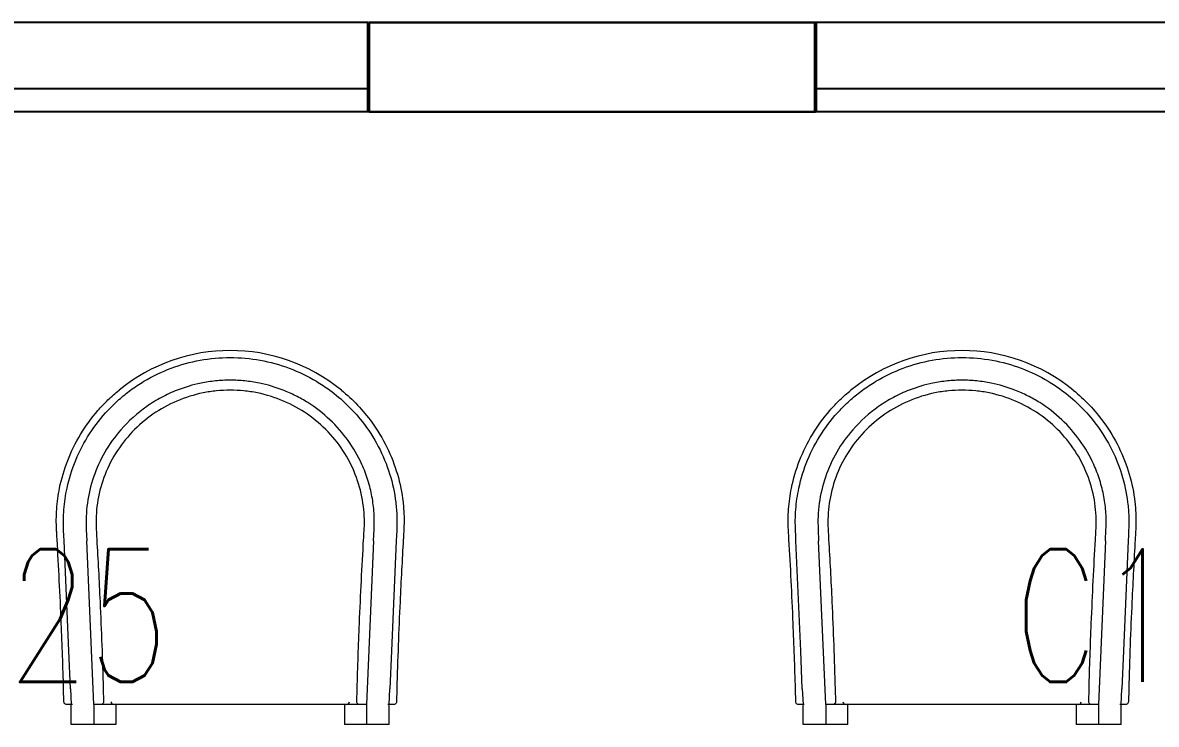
# Model space of a CAD drawing. Header units: inches. Extents: x 675 to 51927, y 19035 to 68555.
# Drawn here: x 21881 to 24421, y 63878 to 65451 of the extents above; entities that cross this region are included whole.
import ezdxf

# ---------------------------------------------------------------- set-up
doc = ezdxf.new("R2010")
doc.units = ezdxf.units.IN
doc.header["$LTSCALE"] = 0.5
doc.header["$MEASUREMENT"] = 0
doc.layers.add('00I-FURN', color=30, linetype='Continuous', lineweight=9)
doc.layers.add('Wall', color=113, linetype='Continuous', lineweight=50)
doc.layers.add('Window Exterior', color=2, linetype='Continuous')
doc.layers.add('WINDOW_TEXT', color=7, linetype='Continuous')
doc.styles.add('_TCH_WINDOW', font='SIMPLEX', dxfattribs={"height": 3.5, "bigfont": 'GBCBIG'})

# ---------------------------------------------------------------- blocks, each defined once
blk = doc.blocks.new('$WINLIB2D$00000004')
at = {"color": 0}
for points in [[(-0.5, 0.5), (-0.5, -0.5)], [(-0.5, 0.5), (0.5, 0.5)], [(0.5, -0.5), (0.5, 0.5)], [(-0.5, 0.2406), (0.5, 0.2406)], [(-0.5, -0.5), (0.5, -0.5)]]:
    blk.add_lwpolyline(points, dxfattribs=at)

msp = doc.modelspace()

# ---------------------------------------------------------------- linework, layer by layer
at = {"layer": '00I-FURN'}
for p, q in [((22040.1, 63922.5), (22024.4, 64289.8)), ((22667.1, 64289.8), (22651.4, 63922.5)), ((23680.1, 63922.5), (23664.4, 64289.8)), ((24307.1, 64289.8), (24291.4, 63922.5)), ((21973.1, 63928.7), (21972.4, 63957.4)), ((21987.8, 63957.4), (21989.3, 63922.5)), ((22061.3, 63957.4), (22062, 63929)), ((22629.5, 63929), (22630.2, 63957.4)), ((22702.3, 63922.5), (22703.7, 63957.4)), ((22719.1, 63957.4), (22718.4, 63928.7)), ((23613.1, 63928.7), (23612.4, 63957.4)), ((23627.8, 63957.4), (23629.3, 63922.5)), ((23701.3, 63957.4), (23702, 63929)), ((24269.5, 63929), (24270.2, 63957.4)), ((24342.3, 63922.5), (24343.7, 63957.4)), ((24359.1, 63957.4), (24358.4, 63928.7)), ((21992.2, 63922.5), (21979.5, 63922.5)), ((21989.3, 63878), (21989.3, 63922.5)), ((22651.4, 63922.5), (22040.1, 63922.5)), ((22040.3, 63922.5), (22040.3, 63878)), ((22089.9, 63878), (22089.9, 63922.5)), ((22601.6, 63922.5), (22601.6, 63878)), ((22651.2, 63922.5), (22651.2, 63878)), ((22712, 63922.5), (22699.3, 63922.5)), ((22702.3, 63878), (22702.3, 63922.5)), ((23632.2, 63922.5), (23619.5, 63922.5)), ((23629.3, 63878), (23629.3, 63922.5)), ((24291.4, 63922.5), (23680.1, 63922.5)), ((23680.3, 63922.5), (23680.3, 63878)), ((23729.9, 63878), (23729.9, 63922.5)), ((24241.6, 63922.5), (24241.6, 63878)), ((24291.2, 63922.5), (24291.2, 63878)), ((24352, 63922.5), (24339.3, 63922.5)), ((24342.3, 63878), (24342.3, 63922.5)), ((22089.8, 63878), (21989.3, 63878)), ((22702.3, 63878), (22601.7, 63878)), ((23729.8, 63878), (23629.3, 63878)), ((24342.3, 63878), (24241.7, 63878))]:
    msp.add_line(p, q, dxfattribs=at)
at = {"layer": '00I-FURN', "flags": 128}
for points in [[(21973.5, 64289.8), (21973, 64301.1), (21972.6, 64312.4)], [(22023.3, 64315.2), (22024.4, 64289.8)], [(22667.1, 64289.8), (22668.2, 64315.2)], [(22718.9, 64312.4), (22718.5, 64301.1), (22718, 64289.8)], [(23613.5, 64289.8), (23613, 64301.1), (23612.6, 64312.4)], [(23663.3, 64315.2), (23664.4, 64289.8)], [(24307.1, 64289.8), (24308.2, 64315.2)], [(24358.9, 64312.4), (24358.5, 64301.1), (24358, 64289.8)], [(21987.8, 63957.4), (21984.1, 64042.7), (21973.5, 64289.8)], [(22718, 64289.8), (22707.4, 64042.7), (22703.7, 63957.4)], [(23627.8, 63957.4), (23624.1, 64042.7), (23613.5, 64289.8)], [(24358, 64289.8), (24347.4, 64042.7), (24343.7, 63957.4)]]:
    msp.add_lwpolyline(points, dxfattribs=at)
at = {"layer": '00I-FURN'}
for centre, radius, start, end in [((22345.8, 64322.5), 393.7, 50.732, 129.268), ((23985.8, 64322.5), 393.7, 50.732, 129.268), ((22085.1, 63928.8), 6.35, 182.6821, 270), ((22606.4, 63928.8), 6.35, 270, 357.3179), ((23725.1, 63928.8), 6.35, 182.6821, 270), ((24246.4, 63928.8), 6.35, 270, 357.3179)]:
    msp.add_arc(centre, radius, start, end, dxfattribs=at)
for points, knots in [([(22122.7, 64627.3), (22132.3, 64634.4), (22161.1, 64653.5), (22212.7, 64678.3), (22278.2, 64696.3), (22323.2, 64700.4), (22345.8, 64700.4)], [0.6079114, 0.6079114, 0.6079114, 0.6079114, 0.6666667, 0.7777778, 0.8888889, 1, 1, 1, 1]), ([(22345.8, 64700.4), (22368.3, 64700.4), (22413.3, 64696.3), (22478.8, 64678.3), (22530.4, 64653.5), (22559.2, 64634.4), (22568.8, 64627.3)], [-1, -1, -1, -1, -0.8888889, -0.7777778, -0.6666667, -0.6079114, -0.6079114, -0.6079114, -0.6079114]), ([(23762.7, 64627.3), (23772.3, 64634.4), (23801.1, 64653.5), (23852.7, 64678.3), (23918.2, 64696.3), (23963.2, 64700.4), (23985.8, 64700.4)], [0.6079114, 0.6079114, 0.6079114, 0.6079114, 0.6666667, 0.7777778, 0.8888889, 1, 1, 1, 1]), ([(23985.8, 64700.4), (24008.3, 64700.4), (24053.3, 64696.3), (24118.8, 64678.3), (24170.4, 64653.5), (24199.2, 64634.4), (24208.8, 64627.3)], [-1, -1, -1, -1, -0.8888889, -0.7777778, -0.6666667, -0.6079114, -0.6079114, -0.6079114, -0.6079114]), ([(21956.7, 64314.2), (21955.8, 64329.6), (21956.1, 64360.6), (21963.1, 64413), (21979.8, 64470), (22008.8, 64529.1), (22041.3, 64573.7), (22071.6, 64605.7), (22088, 64620.3), (22096.6, 64627.3)], [-1, -1, -1, -1, -0.863636, -0.727273, -0.545455, -0.363636, -0.181818, -0.090909, 0, 0, 0, 0]), ([(21972.6, 64312.4), (21971.7, 64328.1), (21972.1, 64359.8), (21979.8, 64413.3), (21997.8, 64471.3), (22029, 64530.8), (22063.8, 64575.2), (22096.1, 64606.5), (22113.6, 64620.7), (22122.7, 64627.3)], [-1, -1, -1, -1, -0.863636, -0.727273, -0.545455, -0.363636, -0.181818, -0.090909, 0, 0, 0, 0]), ([(22227.3, 64627.3), (22215.1, 64622.6), (22191.5, 64611.7), (22147.1, 64584.4), (22102.3, 64544.2), (22063, 64489.2), (22037.6, 64432.9), (22026.1, 64383.7), (22022.6, 64344.3), (22022.8, 64324.9), (22023.3, 64315.2)], [-1, -1, -1, -1, -0.903846, -0.807692, -0.615385, -0.461538, -0.307692, -0.153846, -0.076923, 0, 0, 0, 0]), ([(22345.8, 64627.3), (22335.5, 64627.3), (22315.1, 64626.3), (22274.6, 64620.1), (22225.5, 64604.9), (22171.5, 64575.1), (22124.8, 64535), (22087.2, 64486.5), (22060.7, 64431.8), (22048.6, 64383.7), (22044.9, 64345), (22045, 64325.9), (22045.5, 64316.4)], [-1, -1, -1, -1, -0.9375, -0.875, -0.75, -0.625, -0.5, -0.375, -0.25, -0.125, -0.0625, 0, 0, 0, 0]), ([(22345.8, 64649.6), (22334.8, 64649.6), (22312.9, 64648.5), (22272.8, 64642.4), (22244.5, 64634), (22227.3, 64627.3)], [-1, -1, -1, -1, -0.9375, -0.875, -0.7698009, -0.7698009, -0.7698009, -0.7698009]), ([(22464.2, 64627.3), (22447, 64634), (22418.7, 64642.4), (22378.6, 64648.5), (22356.8, 64649.6), (22345.8, 64649.6)], [0.7698009, 0.7698009, 0.7698009, 0.7698009, 0.875, 0.9375, 1, 1, 1, 1]), ([(22646, 64316.4), (22646.6, 64325.9), (22646.6, 64345), (22642.9, 64383.7), (22630.8, 64431.8), (22604.3, 64486.5), (22566.8, 64535), (22520, 64575.1), (22466, 64604.9), (22416.9, 64620.1), (22376.4, 64626.3), (22356, 64627.3), (22345.8, 64627.3)], [-1, -1, -1, -1, -0.9375, -0.875, -0.75, -0.625, -0.5, -0.375, -0.25, -0.125, -0.0625, 0, 0, 0, 0]), ([(22668.2, 64315.2), (22668.9, 64327.3), (22668.8, 64351.7), (22664.2, 64388.7), (22655.1, 64425.4), (22638.7, 64468.3), (22611.6, 64515.4), (22570.5, 64562.5), (22529.2, 64594.6), (22492.9, 64615.1), (22473.9, 64623.5), (22464.2, 64627.3)], [-1, -1, -1, -1, -0.903846, -0.807692, -0.711538, -0.615385, -0.461538, -0.307692, -0.153846, -0.076923, 0, 0, 0, 0]), ([(22568.8, 64627.3), (22582.5, 64617.3), (22608.2, 64595.5), (22646, 64553.7), (22679.5, 64501.7), (22705.1, 64439.9), (22716.4, 64386.5), (22719.7, 64343.9), (22719.5, 64322.8), (22718.9, 64312.4)], [-1, -1, -1, -1, -0.863636, -0.727273, -0.545455, -0.363636, -0.181818, -0.090909, 0, 0, 0, 0]), ([(22594.9, 64627.3), (22607.8, 64616.9), (22632, 64594.3), (22667.2, 64551.9), (22698.5, 64500.1), (22722.2, 64439.2), (22732.7, 64386.8), (22735.7, 64345), (22735.4, 64324.4), (22734.8, 64314.2)], [-1, -1, -1, -1, -0.863636, -0.727273, -0.545455, -0.363636, -0.181818, -0.090909, 0, 0, 0, 0]), ([(23596.7, 64314.2), (23595.8, 64329.6), (23596.1, 64360.6), (23603.1, 64413), (23619.8, 64470), (23648.8, 64529.1), (23681.3, 64573.7), (23711.6, 64605.7), (23728, 64620.3), (23736.6, 64627.3)], [-1, -1, -1, -1, -0.863636, -0.727273, -0.545455, -0.363636, -0.181818, -0.090909, 0, 0, 0, 0]), ([(23612.6, 64312.4), (23611.7, 64328.1), (23612.1, 64359.8), (23619.8, 64413.3), (23637.8, 64471.3), (23669, 64530.8), (23703.8, 64575.2), (23736.1, 64606.5), (23753.6, 64620.7), (23762.7, 64627.3)], [-1, -1, -1, -1, -0.863636, -0.727273, -0.545455, -0.363636, -0.181818, -0.090909, 0, 0, 0, 0]), ([(23867.3, 64627.3), (23855.1, 64622.6), (23831.5, 64611.7), (23787.1, 64584.4), (23742.3, 64544.2), (23703, 64489.2), (23677.6, 64432.9), (23666.1, 64383.7), (23662.6, 64344.3), (23662.8, 64324.9), (23663.3, 64315.2)], [-1, -1, -1, -1, -0.903846, -0.807692, -0.615385, -0.461538, -0.307692, -0.153846, -0.076923, 0, 0, 0, 0]), ([(23985.8, 64627.3), (23975.5, 64627.3), (23955.1, 64626.3), (23914.6, 64620.1), (23865.5, 64604.9), (23811.5, 64575.1), (23764.8, 64535), (23727.2, 64486.5), (23700.7, 64431.8), (23688.6, 64383.7), (23684.9, 64345), (23685, 64325.9), (23685.5, 64316.4)], [-1, -1, -1, -1, -0.9375, -0.875, -0.75, -0.625, -0.5, -0.375, -0.25, -0.125, -0.0625, 0, 0, 0, 0]), ([(23985.8, 64649.6), (23974.8, 64649.6), (23952.9, 64648.5), (23912.8, 64642.4), (23884.5, 64634), (23867.3, 64627.3)], [-1, -1, -1, -1, -0.9375, -0.875, -0.7698009, -0.7698009, -0.7698009, -0.7698009]), ([(24104.2, 64627.3), (24087, 64634), (24058.7, 64642.4), (24018.6, 64648.5), (23996.8, 64649.6), (23985.8, 64649.6)], [0.7698009, 0.7698009, 0.7698009, 0.7698009, 0.875, 0.9375, 1, 1, 1, 1]), ([(24286, 64316.4), (24286.6, 64325.9), (24286.6, 64345), (24282.9, 64383.7), (24270.8, 64431.8), (24244.3, 64486.5), (24206.8, 64535), (24160, 64575.1), (24106, 64604.9), (24056.9, 64620.1), (24016.4, 64626.3), (23996, 64627.3), (23985.8, 64627.3)], [-1, -1, -1, -1, -0.9375, -0.875, -0.75, -0.625, -0.5, -0.375, -0.25, -0.125, -0.0625, 0, 0, 0, 0]), ([(24308.2, 64315.2), (24308.9, 64327.3), (24308.8, 64351.7), (24304.2, 64388.7), (24295.1, 64425.4), (24278.7, 64468.3), (24251.6, 64515.4), (24210.5, 64562.5), (24169.2, 64594.6), (24132.9, 64615.1), (24113.9, 64623.5), (24104.2, 64627.3)], [-1, -1, -1, -1, -0.903846, -0.807692, -0.711538, -0.615385, -0.461538, -0.307692, -0.153846, -0.076923, 0, 0, 0, 0]), ([(24208.8, 64627.3), (24222.5, 64617.3), (24248.2, 64595.5), (24286, 64553.7), (24319.5, 64501.7), (24345.1, 64439.9), (24356.4, 64386.5), (24359.7, 64343.9), (24359.5, 64322.8), (24358.9, 64312.4)], [-1, -1, -1, -1, -0.863636, -0.727273, -0.545455, -0.363636, -0.181818, -0.090909, 0, 0, 0, 0]), ([(24234.9, 64627.3), (24247.8, 64616.9), (24272, 64594.3), (24307.2, 64551.9), (24338.5, 64500.1), (24362.2, 64439.2), (24372.7, 64386.8), (24375.7, 64345), (24375.4, 64324.4), (24374.8, 64314.2)], [-1, -1, -1, -1, -0.863636, -0.727273, -0.545455, -0.363636, -0.181818, -0.090909, 0, 0, 0, 0]), ([(21972.4, 63957.4), (21971, 64006.6), (21968.1, 64088.7), (21963, 64200.6), (21959.6, 64262.3), (21957.9, 64292.3)], [-1, -1, -1, -1, -0.571429, -0.285714, 0, 0, 0, 0]), ([(22046.8, 64292.3), (22049.4, 64247.2), (22053.5, 64169.2), (22058.2, 64055.9), (22060.4, 63990.2), (22061.3, 63957.4)], [-1, -1, -1, -1, -0.571429, -0.285714, 0, 0, 0, 0]), ([(22630.2, 63957.4), (22631.6, 64006.6), (22634.5, 64088.7), (22639.6, 64200.6), (22642.9, 64262.3), (22644.7, 64292.3)], [-1, -1, -1, -1, -0.571429, -0.285714, 0, 0, 0, 0]), ([(22733.6, 64292.3), (22731, 64247.2), (22726.9, 64169.2), (22722.2, 64055.9), (22720, 63990.2), (22719.1, 63957.4)], [-1, -1, -1, -1, -0.571429, -0.285714, 0, 0, 0, 0]), ([(23612.4, 63957.4), (23611, 64006.6), (23608.1, 64088.7), (23603, 64200.6), (23599.6, 64262.3), (23597.9, 64292.3)], [-1, -1, -1, -1, -0.571429, -0.285714, 0, 0, 0, 0]), ([(23686.8, 64292.3), (23689.4, 64247.2), (23693.5, 64169.2), (23698.2, 64055.9), (23700.4, 63990.2), (23701.3, 63957.4)], [-1, -1, -1, -1, -0.571429, -0.285714, 0, 0, 0, 0]), ([(24270.2, 63957.4), (24271.6, 64006.6), (24274.5, 64088.7), (24279.6, 64200.6), (24282.9, 64262.3), (24284.7, 64292.3)], [-1, -1, -1, -1, -0.571429, -0.285714, 0, 0, 0, 0]), ([(24373.6, 64292.3), (24371, 64247.2), (24366.9, 64169.2), (24362.2, 64055.9), (24360, 63990.2), (24359.1, 63957.4)], [-1, -1, -1, -1, -0.571429, -0.285714, 0, 0, 0, 0])]:
    msp.add_open_spline(points, degree=3, knots=knots, dxfattribs=at)
for points in [[(21957.9, 64292.3), (21957.7, 64296), (21957.3, 64303.2), (21956.9, 64310.5), (21956.7, 64314.2)], [(22045.5, 64316.4), (22045.7, 64312.4), (22046.1, 64304.3), (22046.6, 64296.3), (22046.8, 64292.3)], [(22644.7, 64292.3), (22644.9, 64296.3), (22645.4, 64304.3), (22645.8, 64312.4), (22646, 64316.4)], [(22734.8, 64314.2), (22734.6, 64310.5), (22734.2, 64303.2), (22733.8, 64296), (22733.6, 64292.3)], [(23597.9, 64292.3), (23597.7, 64296), (23597.3, 64303.2), (23596.9, 64310.5), (23596.7, 64314.2)], [(23685.5, 64316.4), (23685.7, 64312.4), (23686.1, 64304.3), (23686.6, 64296.3), (23686.8, 64292.3)], [(24284.7, 64292.3), (24284.9, 64296.3), (24285.4, 64304.3), (24285.8, 64312.4), (24286, 64316.4)], [(24374.8, 64314.2), (24374.6, 64310.5), (24374.2, 64303.2), (24373.8, 64296), (24373.6, 64292.3)], [(21979.5, 63922.5), (21978.4, 63922.5), (21976.2, 63923.1), (21973.8, 63925.4), (21973.2, 63927.6), (21973.1, 63928.7)], [(22062, 63929), (22062.1, 63927.9), (22061.5, 63925.6), (22059.1, 63923.1), (22056.8, 63922.5), (22055.7, 63922.5)], [(22635.8, 63922.5), (22634.7, 63922.5), (22632.5, 63923.1), (22630, 63925.6), (22629.4, 63927.9), (22629.5, 63929)], [(22718.4, 63928.7), (22718.3, 63927.6), (22717.7, 63925.4), (22715.3, 63923.1), (22713.1, 63922.5), (22712, 63922.5)], [(23619.5, 63922.5), (23618.4, 63922.5), (23616.2, 63923.1), (23613.8, 63925.4), (23613.2, 63927.6), (23613.1, 63928.7)], [(23702, 63929), (23702.1, 63927.9), (23701.5, 63925.6), (23699.1, 63923.1), (23696.8, 63922.5), (23695.7, 63922.5)], [(24275.8, 63922.5), (24274.7, 63922.5), (24272.5, 63923.1), (24270, 63925.6), (24269.4, 63927.9), (24269.5, 63929)], [(24358.4, 63928.7), (24358.3, 63927.6), (24357.7, 63925.4), (24355.3, 63923.1), (24353.1, 63922.5), (24352, 63922.5)]]:
    msp.add_open_spline(points, degree=3, dxfattribs=at)
at = {"layer": 'Wall', "lineweight": 30}
for p, q in [((23657.1, 65451.3), (22655.8, 65451.3)), ((22655.8, 65251.3), (23657.1, 65251.3))]:
    msp.add_line(p, q, dxfattribs=at)
at = {"layer": 'Wall'}
for p, q in [((22655.8, 65251.3), (22655.8, 65451.3)), ((23657.1, 65251.3), (23657.1, 65451.3))]:
    msp.add_line(p, q, dxfattribs=at)

# ---------------------------------------------------------------- block references
at = {"layer": 'Window Exterior'}
ref = msp.add_blockref('$WINLIB2D$00000004', (21753.9, 65351.3), dxfattribs=dict(at, xscale=-1800, yscale=-200, zscale=-1800))
ref.add_attrib('A', 'C1825', (21298.9, 63973), dxfattribs={"layer": 'WINDOW_TEXT', "ltscale": 20, "height": 297.5, "style": '_TCH_WINDOW', "width": 0.705882})
ref = msp.add_blockref('$WINLIB2D$00000004', (24557.1, 65351.3), dxfattribs=dict(at, xscale=-1800, yscale=-200, zscale=-1800))
ref.add_attrib('A', 'C1825', (24102.1, 63973), dxfattribs={"layer": 'WINDOW_TEXT', "ltscale": 20, "height": 297.5, "style": '_TCH_WINDOW', "width": 0.705882})

doc.saveas('drawing.dxf')
